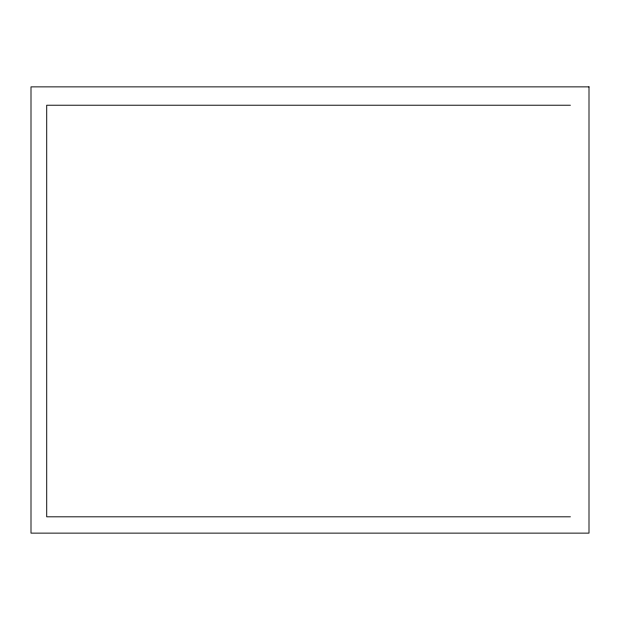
<?xml version="1.0" encoding="UTF-8"?>
<svg xmlns="http://www.w3.org/2000/svg" width="620" height="620" viewBox="0 0 620 620"><rect width="100%" height="100%" fill="white"/><g stroke="black" fill="none" stroke-linecap="round" stroke-linejoin="round"><path stroke-width="0.93" d="M570.392 105.222L46.717 105.222L46.717 516.817L570.392 516.817M589 86.87L31 86.87L31 533.13L589 533.13L589 86.87"/></g></svg>
